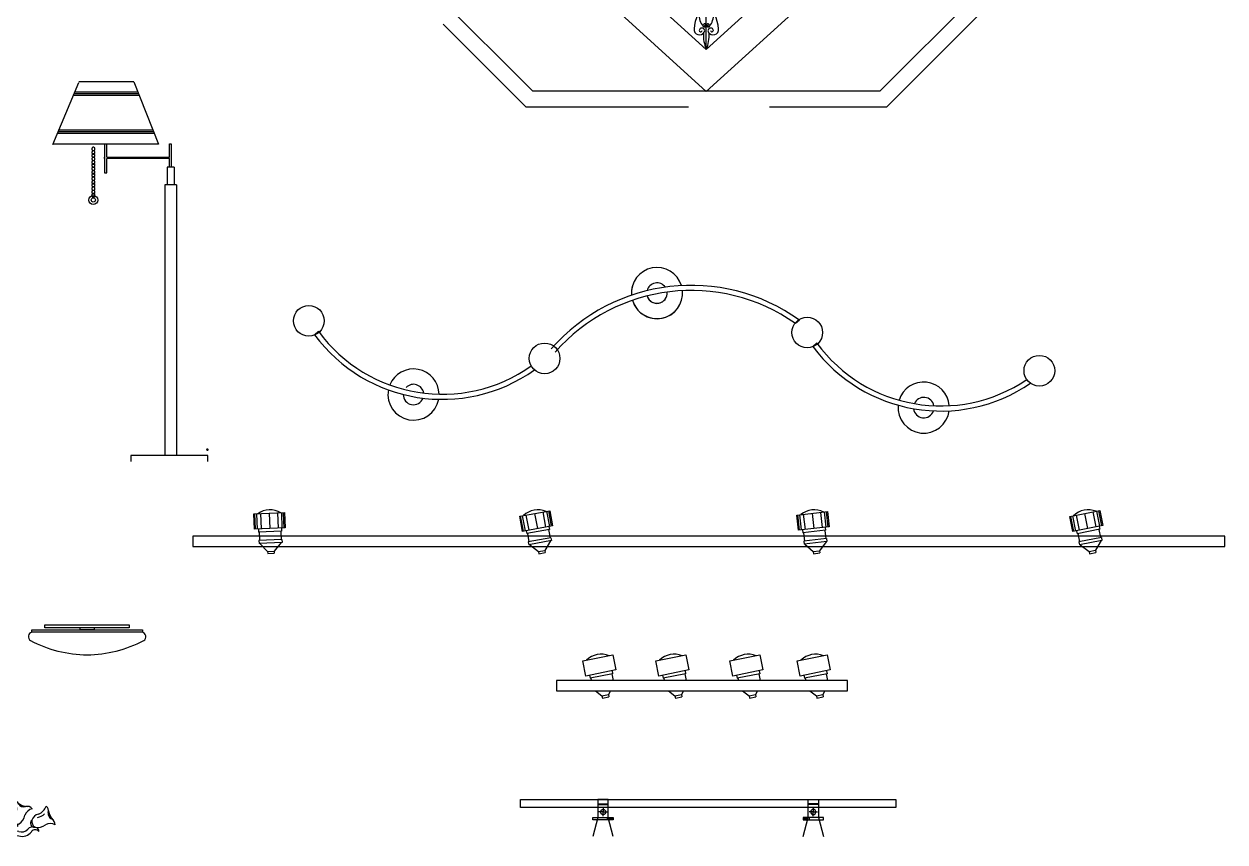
# Model space of a CAD drawing. Extents: x -42728 to 99010, y -18674 to 47645.
# Drawn here: x 94189 to 98883, y 3975 to 7172 of the extents above; entities that cross this region are included whole.
import ezdxf

# ---------------------------------------------------------------- set-up
doc = ezdxf.new("R2010")
doc.units = 0
doc.header["$LTSCALE"] = 100
doc.header["$MEASUREMENT"] = 0
doc.linetypes.add('HIDDEN', pattern=[9.525, 6.35, -3.175])
doc.layers.get('0').update_dxf_attribs({"linetype": 'CONTINUOUS'})
for name, color, linetype in [('1', 1, 'CONTINUOUS'), ('1-门窗', 3, 'CONTINUOUS'), ('2', 3, 'CONTINUOUS'), ('SEP', 50, 'CONTINUOUS'), ('WINDOW', 2, 'CONTINUOUS'), ('家具', 223, 'CONTINUOUS')]:
    doc.layers.add(name, color=color, linetype=linetype)

# ---------------------------------------------------------------- blocks, each defined once
blk = doc.blocks.new('A$C202952C8')
at = {"layer": '1'}
for p, q in [((0, 1057.6), (58.8, 1069.4)), ((23.5, 940), (0, 1057.6)), ((58.8, 1069.4), (82.4, 951.7)), ((61.8, 1054.7), (73.2, 1057)), ((73.2, 1057), (90.8, 968.7)), ((73.9, 1053.6), (100.3, 1058.9)), ((140.8, 1048.8), (155.1, 1040.5)), ((155.1, 1040.5), (163.5, 1042.2)), ((160.1, 1015.4), (155.1, 1040.5)), ((168.5, 1017.1), (163.5, 1042.2)), ((140.8, 989.4), (160.1, 1015.4)), ((160.1, 1015.4), (168.5, 1017.1)), ((82.4, 951.7), (23.5, 940)), ((79.4, 966.4), (90.8, 968.7)), ((90.3, 971.3), (100.3, 973.3)), ((0, 794.5), (58.8, 806.3)), ((58.8, 806.3), (82.4, 688.6)), ((23.5, 676.8), (0, 794.5)), ((61.8, 791.6), (73.2, 793.8)), ((73.2, 793.8), (90.8, 705.6)), ((73.9, 790.5), (100.3, 795.8)), ((140.8, 785.6), (155.1, 777.4)), ((140.8, 726.3), (160.1, 752.3)), ((155.1, 777.4), (163.5, 779.1)), ((160.1, 752.3), (155.1, 777.4)), ((160.1, 752.3), (168.5, 754)), ((168.5, 754), (163.5, 779.1)), ((79.4, 703.3), (90.8, 705.6)), ((90.3, 708.2), (100.3, 710.2)), ((82.4, 688.6), (23.5, 676.8)), ((0, 504.8), (58.8, 516.6)), ((58.8, 516.6), (82.4, 398.9)), ((23.5, 387.2), (0, 504.8)), ((61.8, 501.9), (73.2, 504.2)), ((73.2, 504.2), (90.8, 415.9)), ((73.9, 500.8), (100.3, 506.1)), ((140.8, 495.9), (155.1, 487.7)), ((155.1, 487.7), (163.5, 489.4)), ((160.1, 462.6), (155.1, 487.7)), ((168.5, 464.3), (163.5, 489.4)), ((140.8, 436.6), (160.1, 462.6)), ((160.1, 462.6), (168.5, 464.3)), ((82.4, 398.9), (23.5, 387.2)), ((79.4, 413.6), (90.8, 415.9)), ((90.3, 418.5), (100.3, 420.5)), ((0, 219.5), (58.8, 231.3)), ((23.5, 101.8), (0, 219.5)), ((58.8, 231.3), (82.4, 113.6)), ((61.8, 216.6), (73.2, 218.8)), ((73.2, 218.8), (90.8, 130.6)), ((73.9, 215.5), (100.3, 220.8)), ((140.8, 210.6), (155.1, 202.4)), ((155.1, 202.4), (163.5, 204.1)), ((160.1, 177.3), (155.1, 202.4)), ((168.5, 179), (163.5, 204.1)), ((140.8, 151.3), (160.1, 177.3)), ((160.1, 177.3), (168.5, 179)), ((82.4, 113.6), (23.5, 101.8)), ((79.4, 128.3), (90.8, 130.6)), ((90.3, 133.2), (100.3, 135.2))]:
    blk.add_line(p, q, dxfattribs=at)
for centre in [(78, 1012.4), (78, 749.2), (78, 459.6), (78, 174.2)]:
    blk.add_arc(centre, 81.2, 157.6085, 224.9965, dxfattribs=at)
at = {"layer": '2'}
for p, q in [((100.3, 1137.2), (100.3, 0)), ((140.8, 1137.2), (100.3, 1137.2)), ((140.8, 0), (140.8, 1137.2)), ((100.3, 0), (140.8, 0))]:
    blk.add_line(p, q, dxfattribs=at)
blk = doc.blocks.new('SD')
at = {"layer": 'SEP'}
for p, q in [((-60.6, 60), (59.4, 60)), ((-60.6, 0), (-60.6, 60)), ((-56.7, 0), (-56.7, 60)), ((-48.9, 0), (-48.9, 60)), ((-34.2, 0), (-34.2, 60)), ((0, 0), (0, 60)), ((33, 0), (33, 60)), ((47.8, 0), (47.8, 60)), ((55.5, 0), (55.5, 60)), ((59.4, 60), (59.4, 0)), ((59.4, 0), (-60.6, 0)), ((-45.6, 0), (-45.6, -11.6)), ((44.4, 0), (44.4, -11.6)), ((44.4, -11.6), (-45.6, -11.6)), ((-45.6, -44.3), (-45.6, -56)), ((44.4, -44.3), (-45.6, -44.3)), ((-42.9, -11.6), (-42.9, -44.3)), ((41, -11.6), (41, -44.3)), ((44.4, -44.3), (44.4, -56)), ((44.4, -56), (-45.6, -56)), ((-42.9, -56), (-13.4, -88.8)), ((-13.4, -88.8), (12.2, -88.8)), ((-13.4, -88.8), (-13.4, -97.3)), ((41, -56), (12.2, -88.8)), ((12.2, -88.8), (12.2, -97.3)), ((-13.4, -97.3), (12.2, -97.3))]:
    blk.add_line(p, q, dxfattribs=at)
blk.add_arc((-0.3, -7.6), 81.2, 56.306, 123.694, dxfattribs=at)
blk = doc.blocks.new('3106')
at = {"layer": 'SEP'}
for p, q in [((4034.3, 0), (0, 0)), ((0, 0), (0, -40.5)), ((4034.3, -40.5), (4034.3, 0)), ((0, -40.5), (4034.3, -40.5))]:
    blk.add_line(p, q, dxfattribs=at)
for p, rotation in [((302.6, 29.8), 2.38433884339996), ((1348.3, 29.8), 10.29804246839308), ((2428.3, 29.8), 6.33594029285926), ((3498.9, 29.8), 11.30249582517252)]:
    blk.add_blockref('SD', p, dxfattribs=dict(at, rotation=rotation))
blk = doc.blocks.new('LMXDD01')
at = {"color": 4}
blk.add_lwpolyline([(-164.9, 0), (164.9, 0), (164.9, -12.5), (-164.9, -12.5)], close=True, dxfattribs=at)
at = {"color": 2}
blk.add_lwpolyline([(-216, -28.7, 0.611822), (-221.7, -62, 0.113397), (0, -118.1, 0.113397), (221.7, -62, 0.611822), (216, -28.7)], format="xyb", dxfattribs=at)
blk.add_lwpolyline([(-216, -20), (216, -20), (216, -28.7), (-216, -28.7)], close=True, dxfattribs=at)
blk.add_lwpolyline([(-216, -20), (215.9, -20)], dxfattribs=at)
at = {"color": 9}
blk.add_lwpolyline([(27.2, -12.5), (27.2, -20), (-27.2, -20), (-27.2, -12.5)], dxfattribs=at)
blk = doc.blocks.new('LDD01')
at = {"const_width": 5}
blk.add_lwpolyline([(296.9, 46.6, 1), (301.9, 46.6, 1)], format="xyb", close=True, dxfattribs=at)
at = {"layer": '2'}
for p, q in [((-204.6, 1481.1), (-306, 1238.1)), ((12.5, 1484.4), (-202.9, 1484.4)), ((12.5, 1484.4), (108.2, 1241.4)), ((33.8, 1430.4), (-225.5, 1430.4)), ((31.1, 1437.1), (-222.6, 1437.1)), ((28.4, 1443.9), (-219.8, 1443.9)), ((92.2, 1281.9), (-287.4, 1281.9)), ((89.6, 1288.6), (-284.6, 1288.6)), ((86.9, 1295.4), (-281.8, 1295.4)), ((108.2, 1241.4), (-304.3, 1241.4)), ((142.4, 1151.5), (142.4, 1081.6)), ((169.3, 1151.4), (142.4, 1151.4)), ((169.4, 1151.5), (169.4, 1081.6)), ((178.4, 1081.6), (133.4, 1081.6)), ((133.4, 1081.6), (133.4, 23.8)), ((178.4, 1081.6), (178.4, 23.8)), ((301.3, 23.8), (0, 23.8)), ((0, 23.8), (0, 0)), ((301.3, 0), (301.3, 23.8))]:
    blk.add_line(p, q, dxfattribs=at)
for points in [[(-146.2, 1230.1, -0.152216), (-144.5, 1229.6, -0.106943), (-142.8, 1227.8, -0.074343), (-141.8, 1225.3, -0.060974), (-141.4, 1222.1, -0.060974), (-141.8, 1218.9, -0.074343), (-142.8, 1216.4, -0.106943), (-144.5, 1214.6, -0.152216), (-146.2, 1214.1, -0.152216), (-147.9, 1214.6, -0.106943), (-149.6, 1216.4, -0.074343), (-150.6, 1218.9, -0.060974), (-151, 1222.1, -0.060974), (-150.6, 1225.3, -0.074343), (-149.6, 1227.8, -0.106943), (-147.9, 1229.6, -0.152216)], [(-146.2, 1216.2, -0.152216), (-144.5, 1215.7, -0.106943), (-142.8, 1213.9, -0.074343), (-141.8, 1211.4, -0.060974), (-141.4, 1208.2, -0.060974), (-141.8, 1205, -0.074343), (-142.8, 1202.5, -0.106943), (-144.5, 1200.7, -0.152216), (-146.2, 1200.2, -0.152216), (-147.9, 1200.7, -0.106943), (-149.6, 1202.5, -0.074343), (-150.6, 1205, -0.060974), (-151, 1208.2, -0.060974), (-150.6, 1211.4, -0.074343), (-149.6, 1213.9, -0.106943), (-147.9, 1215.7, -0.152216)], [(-146.2, 1204.5, -0.152216), (-144.5, 1203.9, -0.106943), (-142.8, 1202.1, -0.074343), (-141.8, 1199.6, -0.060974), (-141.4, 1196.4, -0.060974), (-141.8, 1193.2, -0.074343), (-142.8, 1190.8, -0.106943), (-144.5, 1188.9, -0.152216), (-146.2, 1188.4, -0.152216), (-147.9, 1188.9, -0.106943), (-149.6, 1190.8, -0.074343), (-150.6, 1193.2, -0.060974), (-151, 1196.4, -0.060974), (-150.6, 1199.6, -0.074343), (-149.6, 1202.1, -0.106943), (-147.9, 1203.9, -0.152216)], [(-146.2, 1191.4, -0.152216), (-144.5, 1190.9, -0.106943), (-142.8, 1189.1, -0.074343), (-141.8, 1186.6, -0.060974), (-141.4, 1183.4, -0.060974), (-141.8, 1180.2, -0.074343), (-142.8, 1177.7, -0.106943), (-144.5, 1175.9, -0.152216), (-146.2, 1175.4, -0.152216), (-147.9, 1175.9, -0.106943), (-149.6, 1177.7, -0.074343), (-150.6, 1180.2, -0.060974), (-151, 1183.4, -0.060974), (-150.6, 1186.6, -0.074343), (-149.6, 1189.1, -0.106943), (-147.9, 1190.9, -0.152216)], [(-146.2, 1177.5, -0.152216), (-144.5, 1177, -0.106943), (-142.8, 1175.2, -0.074343), (-141.8, 1172.7, -0.060974), (-141.4, 1169.5, -0.060974), (-141.8, 1166.3, -0.074343), (-142.8, 1163.8, -0.106943), (-144.5, 1162, -0.152216), (-146.2, 1161.5, -0.152216), (-147.9, 1162, -0.106943), (-149.6, 1163.8, -0.074343), (-150.6, 1166.3, -0.060974), (-151, 1169.5, -0.060974), (-150.6, 1172.7, -0.074343), (-149.6, 1175.2, -0.106943), (-147.9, 1177, -0.152216)], [(-146.2, 1165.8, -0.152216), (-144.5, 1165.2, -0.106943), (-142.8, 1163.4, -0.074343), (-141.8, 1160.9, -0.060974), (-141.4, 1157.7, -0.060974), (-141.8, 1154.5, -0.074343), (-142.8, 1152.1, -0.106943), (-144.5, 1150.2, -0.152216), (-146.2, 1149.7, -0.152216), (-147.9, 1150.2, -0.106943), (-149.6, 1152.1, -0.074343), (-150.6, 1154.5, -0.060974), (-151, 1157.7, -0.060974), (-150.6, 1160.9, -0.074343), (-149.6, 1163.4, -0.106943), (-147.9, 1165.2, -0.152216)], [(-146.2, 1152.7, -0.152216), (-144.5, 1152.2, -0.106943), (-142.8, 1150.4, -0.074343), (-141.8, 1147.9, -0.060974), (-141.4, 1144.7, -0.060974), (-141.8, 1141.5, -0.074343), (-142.8, 1139, -0.106943), (-144.5, 1137.2, -0.152216), (-146.2, 1136.7, -0.152216), (-147.9, 1137.2, -0.106943), (-149.6, 1139, -0.074343), (-150.6, 1141.5, -0.060974), (-151, 1144.7, -0.060974), (-150.6, 1147.9, -0.074343), (-149.6, 1150.4, -0.106943), (-147.9, 1152.2, -0.152216)], [(-146.2, 1138.8, -0.152216), (-144.5, 1138.3, -0.106943), (-142.8, 1136.5, -0.074343), (-141.8, 1134, -0.060974), (-141.4, 1130.8, -0.060974), (-141.8, 1127.6, -0.074343), (-142.8, 1125.1, -0.106943), (-144.5, 1123.3, -0.152216), (-146.2, 1122.8, -0.152216), (-147.9, 1123.3, -0.106943), (-149.6, 1125.1, -0.074343), (-150.6, 1127.6, -0.060974), (-151, 1130.8, -0.060974), (-150.6, 1134, -0.074343), (-149.6, 1136.5, -0.106943), (-147.9, 1138.3, -0.152216)], [(-146.2, 1127.1, -0.152216), (-144.5, 1126.5, -0.106943), (-142.8, 1124.7, -0.074343), (-141.8, 1122.2, -0.060974), (-141.4, 1119, -0.060974), (-141.8, 1115.8, -0.074343), (-142.8, 1113.4, -0.106943), (-144.5, 1111.5, -0.152216), (-146.2, 1111, -0.152216), (-147.9, 1111.5, -0.106943), (-149.6, 1113.4, -0.074343), (-150.6, 1115.8, -0.060974), (-151, 1119, -0.060974), (-150.6, 1122.2, -0.074343), (-149.6, 1124.7, -0.106943), (-147.9, 1126.5, -0.152216)], [(-146.2, 1114, -0.152216), (-144.5, 1113.5, -0.106943), (-142.8, 1111.7, -0.074343), (-141.8, 1109.2, -0.060974), (-141.4, 1106, -0.060974), (-141.8, 1102.8, -0.074343), (-142.8, 1100.3, -0.106943), (-144.5, 1098.5, -0.152216), (-146.2, 1098, -0.152216), (-147.9, 1098.5, -0.106943), (-149.6, 1100.3, -0.074343), (-150.6, 1102.8, -0.060974), (-151, 1106, -0.060974), (-150.6, 1109.2, -0.074343), (-149.6, 1111.7, -0.106943), (-147.9, 1113.5, -0.152216)], [(-146.2, 1100.1, -0.152216), (-144.5, 1099.6, -0.106943), (-142.8, 1097.8, -0.074343), (-141.8, 1095.3, -0.060974), (-141.4, 1092.1, -0.060974), (-141.8, 1088.9, -0.074343), (-142.8, 1086.4, -0.106943), (-144.5, 1084.6, -0.152216), (-146.2, 1084.1, -0.152216), (-147.9, 1084.6, -0.106943), (-149.6, 1086.4, -0.074343), (-150.6, 1088.9, -0.060974), (-151, 1092.1, -0.060974), (-150.6, 1095.3, -0.074343), (-149.6, 1097.8, -0.106943), (-147.9, 1099.6, -0.152216)], [(-146.2, 1088.4, -0.152216), (-144.5, 1087.8, -0.106943), (-142.8, 1086, -0.074343), (-141.8, 1083.5, -0.060974), (-141.4, 1080.3, -0.060974), (-141.8, 1077.1, -0.074343), (-142.8, 1074.7, -0.106943), (-144.5, 1072.8, -0.152216), (-146.2, 1072.3, -0.152216), (-147.9, 1072.8, -0.106943), (-149.6, 1074.7, -0.074343), (-150.6, 1077.1, -0.060974), (-151, 1080.3, -0.060974), (-150.6, 1083.5, -0.074343), (-149.6, 1086, -0.106943), (-147.9, 1087.8, -0.152216)], [(-146.2, 1075.3, -0.152216), (-144.5, 1074.8, -0.106943), (-142.8, 1073, -0.074343), (-141.8, 1070.5, -0.060974), (-141.4, 1067.3, -0.060974), (-141.8, 1064.1, -0.074343), (-142.8, 1061.6, -0.106943), (-144.5, 1059.8, -0.152216), (-146.2, 1059.3, -0.152216), (-147.9, 1059.8, -0.106943), (-149.6, 1061.6, -0.074343), (-150.6, 1064.1, -0.060974), (-151, 1067.3, -0.060974), (-150.6, 1070.5, -0.074343), (-149.6, 1073, -0.106943), (-147.9, 1074.8, -0.152216)], [(-146.2, 1061.4, -0.152216), (-144.5, 1060.9, -0.106943), (-142.8, 1059.1, -0.074343), (-141.8, 1056.6, -0.060974), (-141.4, 1053.4, -0.060974), (-141.8, 1050.2, -0.074343), (-142.8, 1047.7, -0.106943), (-144.5, 1045.9, -0.152216), (-146.2, 1045.4, -0.152216), (-147.9, 1045.9, -0.106943), (-149.6, 1047.7, -0.074343), (-150.6, 1050.2, -0.060974), (-151, 1053.4, -0.060974), (-150.6, 1056.6, -0.074343), (-149.6, 1059.1, -0.106943), (-147.9, 1060.9, -0.152216)], [(-146.2, 1049.7, -0.152216), (-144.5, 1049.1, -0.106943), (-142.8, 1047.3, -0.074343), (-141.8, 1044.8, -0.060974), (-141.4, 1041.6, -0.060974), (-141.8, 1038.4, -0.074343), (-142.8, 1036, -0.106943), (-144.5, 1034.1, -0.152216), (-146.2, 1033.6, -0.152216), (-147.9, 1034.1, -0.106943), (-149.6, 1036, -0.074343), (-150.6, 1038.4, -0.060974), (-151, 1041.6, -0.060974), (-150.6, 1044.8, -0.074343), (-149.6, 1047.3, -0.106943), (-147.9, 1049.1, -0.152216)]]:
    blk.add_lwpolyline(points, format="xyb", close=True, dxfattribs=at)
for points in [[(-94, 1190.3), (-94, 1240.4), (-102, 1240.4), (-102, 1128.2), (-94, 1128.2)], [(151.5, 1190.3), (151.5, 1242.5), (157.4, 1242.5), (157.4, 1151.4)], [(-102, 1184.3), (-102, 1190.3)], [(-94, 1190.3), (151.5, 1190.3)], [(151.5, 1184.3), (-94, 1184.3)], [(-94, 1128.2), (-94, 1184.3)], [(151.5, 1151.1), (151.5, 1184.3)]]:
    blk.add_lwpolyline(points, dxfattribs=at)
for centre, radius in [((-146.6, 1022.5), 17.4), ((-146.3, 1022.6), 8.44)]:
    blk.add_circle(centre, radius, dxfattribs=at)
blk = doc.blocks.new('SD01')
at = {"color": 9}
for p, q in [((-20, 63.1), (20, 63.1)), ((-20, 60.6), (20, 60.6))]:
    blk.add_line(p, q, dxfattribs=at)
at = {"color": 2}
for points in [[(39.8, -64.8), (20, 10), (20, 80), (-20, 80), (-20, 10), (-39.8, -64.8)], [(15.8, 10), (15.8, 0)], [(25.5, 10), (25.5, 0)], [(31, 10), (31, 0)], [(35, 10), (35, 0)], [(37.9, 10), (37.9, 0)]]:
    blk.add_lwpolyline(points, dxfattribs=at)
at = {"color": 1}
for points in [[(0, 47.9), (0, 31.3), (-16.6, 31.3)], [(0, 14.7), (0, 31.3), (16.6, 31.3)]]:
    blk.add_lwpolyline(points, dxfattribs=at)
at = {"color": 2}
blk.add_lwpolyline([(-20, 10), (20, 10), (40, 10), (40, 0), (-40, 0), (-40, 10)], close=True, dxfattribs=at)
at = {"color": 1}
blk.add_circle((0, 31.3), 10, dxfattribs=at)
blk = doc.blocks.new('A$C19B7586C')
at = {"layer": '2', "color": 4, "linetype": 'ByBlock'}
blk.add_lwpolyline([(0, 144.5), (1466.2, 144.5), (1466.2, 113.7), (0, 113.7)], close=True, dxfattribs=at)
at = {"layer": '2', "linetype": 'ByBlock'}
blk.add_blockref('SD01', (322.3, 64.8), dxfattribs=at)
at = {"layer": '2', "linetype": 'ByBlock', "xscale": -1}
blk.add_blockref('SD01', (1143.9, 64.8), dxfattribs=at)
blk = doc.blocks.new('A$C74532134')
at = {"layer": '1'}
blk.add_blockref('A$C19B7586C', (0, 0), dxfattribs=at)
blk = doc.blocks.new('A$C64D91DCD')
at = {"layer": '1-门窗'}
for p, q in [((1977, 441.8), (1961.5, 428.3)), ((82.4, 384.4), (97.5, 397.6)), ((2030, 338.8), (2045.2, 352))]:
    blk.add_line(p, q, dxfattribs=at)
for centre in [(60, 438.6), (2007.7, 392.9), (981.4, 291.8), (2914.9, 243.6)]:
    blk.add_circle(centre, 60, dxfattribs=at)
for centre, radius, start, end in [((1420.6, 547), 100, 16.9606, 184.798), ((1554.5, -149.5), 726.7, 54.4547, 138.8451), ((1420.6, 547), 100, 163.1215, 184.798), ((1420.6, 547), 40, 35.2651, 166.4936), ((1554.5, -149.5), 706.7, 54.843, 138.8451), ((1420.6, 547), 100, 196.3971, 5.3615), ((1420.6, 547), 100, 196.3971, 332.102), ((1420.6, 547), 40, 165.2772, 166.4936), ((1420.6, 547), 40, 196.1786, 5.58), ((1420.6, 547), 40, 196.1786, 329.9463), ((581.8, 751.6), 619.9, 216.3192, 305.489), ((581.8, 751.6), 599.9, 216.163, 305.3745), ((2529.5, 705.9), 619.9, 216.3192, 304.4471), ((2529.5, 705.9), 599.9, 216.163, 304.099), ((469.1, 150.4), 100, 0.8586, 157.9094), ((469.1, 150.4), 40, 8.3907, 135.9339), ((2463.1, 99.4), 100, 4.3537, 163.1534), ((469.1, 150.4), 100, 169.4108, 349.3573), ((469.1, 150.4), 40, 179.336, 339.432), ((469.1, 150.4), 100, 343.6444, 349.3573), ((2463.1, 99.4), 100, 174.6675, 352.8395), ((2463.1, 99.4), 100, 174.6675, 184.798), ((2463.1, 99.4), 40, 185.9914, 341.5156), ((2463.1, 99.4), 40, 165.2772, 166.4936), ((2463.1, 99.4), 40, 10.4794, 157.0276), ((2463.1, 99.4), 100, 4.3537, 5.3615)]:
    blk.add_arc(centre, radius, start, end, dxfattribs=at)
blk = doc.blocks.new('A$C3843622A')
at = {"layer": '家具', "color": 3}
for p, q in [((185.2, 253.1), (241.5, 253.1)), ((185.2, 243.1), (193.3, 243.1)), ((193.3, 243.1), (233.3, 243.1)), ((233.3, 243.1), (241.5, 243.1)), ((211.1, 213.9), (207.9, 212.9)), ((207.9, 212.9), (207.9, 198.8)), ((207.9, 198.8), (211.1, 197.8)), ((211.1, 194.1), (207.9, 193.2)), ((207.9, 193.2), (207.9, 179.1)), ((211.5, 213.9), (211.1, 213.9)), ((211.5, 210.7), (211.1, 210.5)), ((211.1, 210.5), (211.1, 201.2)), ((211.1, 201.2), (211.5, 201)), ((211.1, 197.8), (211.5, 197.8)), ((211.5, 194.1), (211.1, 194.1)), ((211.5, 191), (211.1, 190.8)), ((211.1, 190.8), (211.1, 181.4)), ((211.5, 208.8), (211.5, 222.7)), ((211.5, 210.7), (211.5, 210.7)), ((211.5, 202.9), (211.5, 189)), ((211.5, 201), (211.5, 201)), ((211.5, 191), (211.5, 191)), ((215.1, 208.6), (215.1, 222.8)), ((215.8, 213.9), (215.1, 213.9)), ((215.3, 210.7), (215.1, 210.7)), ((215.1, 203.1), (215.1, 188.9)), ((215.1, 201), (215.3, 201)), ((215.1, 197.8), (215.8, 197.8)), ((215.8, 194.1), (215.1, 194.1)), ((215.3, 191), (215.1, 191)), ((215.8, 210.5), (215.3, 210.7)), ((215.3, 201), (215.8, 201.2)), ((215.8, 190.8), (215.3, 191)), ((219, 212.9), (215.8, 213.9)), ((215.8, 201.2), (215.8, 210.5)), ((215.8, 197.8), (219, 198.8)), ((219, 193.2), (215.8, 194.1)), ((215.8, 181.4), (215.8, 190.8)), ((219, 198.8), (219, 212.9)), ((219, 179.1), (219, 193.2)), ((207.9, 179.1), (211.1, 178.1)), ((207.9, 173.5), (211.1, 174.4)), ((207.9, 159.4), (207.9, 173.5)), ((211.1, 158.4), (207.9, 159.4)), ((211.1, 154.7), (207.9, 153.8)), ((207.9, 153.8), (207.9, 139.6)), ((211.1, 181.4), (211.5, 181.3)), ((211.1, 178.1), (211.5, 178.1)), ((211.1, 174.4), (211.5, 174.4)), ((211.1, 171.1), (211.5, 171.2)), ((211.1, 161.7), (211.1, 171.1)), ((211.5, 161.6), (211.1, 161.7)), ((211.5, 158.4), (211.1, 158.4)), ((211.5, 154.7), (211.1, 154.7)), ((211.5, 151.5), (211.1, 151.4)), ((211.1, 151.4), (211.1, 142)), ((211.1, 142), (211.5, 141.9)), ((211.5, 169.3), (211.5, 183.2)), ((211.5, 181.3), (211.5, 181.3)), ((211.5, 171.2), (211.5, 171.2)), ((211.5, 163.5), (211.5, 149.6)), ((211.5, 161.6), (211.5, 161.6)), ((211.5, 151.5), (211.5, 151.5)), ((211.5, 143.8), (211.5, 129.9)), ((211.5, 141.9), (211.5, 141.9)), ((215.1, 169.2), (215.1, 183.3)), ((215.1, 181.3), (215.3, 181.3)), ((215.1, 178.1), (215.8, 178.1)), ((215.1, 174.4), (215.8, 174.4)), ((215.1, 171.2), (215.3, 171.2)), ((215.1, 163.6), (215.1, 149.5)), ((215.3, 161.6), (215.1, 161.6)), ((215.8, 158.4), (215.1, 158.4)), ((215.8, 154.7), (215.1, 154.7)), ((215.3, 151.5), (215.1, 151.5)), ((215.1, 143.9), (215.1, 129.8)), ((215.1, 141.9), (215.3, 141.9)), ((215.3, 181.3), (215.8, 181.4)), ((215.3, 171.2), (215.8, 171.1)), ((215.8, 161.7), (215.3, 161.6)), ((215.8, 151.4), (215.3, 151.5)), ((215.3, 141.9), (215.8, 142)), ((215.8, 178.1), (219, 179.1)), ((215.8, 174.4), (219, 173.5)), ((215.8, 171.1), (215.8, 161.7)), ((219, 159.4), (215.8, 158.4)), ((219, 153.8), (215.8, 154.7)), ((215.8, 142), (215.8, 151.4)), ((219, 173.5), (219, 159.4)), ((219, 139.6), (219, 153.8)), ((207.9, 139.6), (211.1, 138.7)), ((207.9, 134.1), (211.1, 135)), ((207.9, 119.9), (207.9, 134.1)), ((211.1, 119), (207.9, 119.9)), ((211.1, 115.3), (207.9, 114.4)), ((207.9, 114.4), (207.9, 103.9)), ((211.1, 138.7), (211.5, 138.7)), ((211.1, 135), (211.5, 135)), ((211.1, 131.7), (211.5, 131.8)), ((211.1, 122.3), (211.1, 131.7)), ((211.5, 122.2), (211.1, 122.3)), ((211.5, 119), (211.1, 119)), ((211.5, 115.3), (211.1, 115.3)), ((211.5, 112.1), (211.1, 112)), ((211.1, 112), (211.1, 103.7)), ((211.5, 131.8), (211.5, 131.8)), ((211.5, 110.2), (211.5, 124.1)), ((211.5, 122.2), (211.5, 122.2)), ((211.5, 112.1), (211.5, 112.1)), ((215.1, 138.7), (215.8, 138.7)), ((215.1, 135), (215.8, 135)), ((215.1, 131.8), (215.3, 131.8)), ((215.1, 110.1), (215.1, 124.2)), ((215.3, 122.2), (215.1, 122.2)), ((215.8, 119), (215.1, 119)), ((215.8, 115.3), (215.1, 115.3)), ((215.3, 112.1), (215.1, 112.1)), ((215.3, 131.8), (215.8, 131.7)), ((215.8, 122.3), (215.3, 122.2)), ((215.8, 112), (215.3, 112.1)), ((215.8, 138.7), (219, 139.6)), ((215.8, 135), (219, 134.1)), ((215.8, 131.7), (215.8, 122.3)), ((219, 119.9), (215.8, 119)), ((219, 114.4), (215.8, 115.3)), ((215.8, 103.6), (215.8, 112)), ((219, 134.1), (219, 119.9)), ((219, 103.8), (219, 114.4))]:
    blk.add_line(p, q, dxfattribs=at)
for centre, radius, start, end in [((185.2, 248.1), 5, 90, 270), ((215.7, 245.5), 22.5, 186.1035, 263.8965), ((210.9, 245.5), 22.5, 276.1035, 353.8965), ((241.5, 248.1), 5, 270, 90), ((213.5, 218.9), 4.25, 66.7369, 117.0481), ((213.4, 211.8), 3.55, 237.5033, 298.7117), ((213.4, 199.9), 3.55, 61.2883, 122.4967), ((213.4, 192), 3.55, 237.5033, 298.7117), ((105.1, 202.1), 63.2, 272.8641, 309.7674), ((123.2, 158.7), 21.8, 250.2103, 330.7662), ((161.7, 140.1), 21, 80.5917, 157.6454), ((210.7, 140.4), 49.9, 155.9763, 206.7115), ((213.4, 180.2), 3.55, 61.2883, 122.4967), ((213.4, 172.3), 3.55, 237.5033, 298.7117), ((213.4, 160.5), 3.55, 61.2883, 122.4967), ((213.4, 152.6), 3.55, 237.5033, 298.7117), ((213.4, 140.8), 3.55, 61.2883, 122.4967), ((220.9, 140.4), 49.9, 333.2885, 24.0237), ((269.9, 140.1), 21, 22.3546, 99.4083), ((326.5, 202.1), 63.2, 230.2326, 267.1359), ((308.4, 158.7), 21.8, 209.2338, 289.7897), ((-36.9, 130.5), 63.2, 317.1355, 352.0133), ((5.6, 110.5), 21.8, 292.4153, 12.9712), ((46.6, 122.6), 21, 122.7967, 182.3433), ((46.6, 122.6), 21, 182.3433, 199.8504), ((82.7, 155.8), 49.9, 198.1813, 248.9165), ((64.5, 80.9), 27.1, 9.1701, 9.1701), ((72.5, 138.1), 41.9, 221.7086, 265.1909), ((55.6, 72.5), 37.8, 19.5355, 76.0066), ((108.8, 114.4), 24.8, 73.6481, 140.866), ((80.2, 90.8), 40.4, 20.1243, 76.4555), ((166.2, 112.4), 48.7, 189.1716, 238.7882), ((191.3, 134.2), 41.9, 179.5036, 222.9859), ((134.7, 97), 37.8, 337.3305, 33.8016), ((184.7, 84.1), 24.8, 64.115, 118.93), ((165.9, 83.6), 23.2, 358.0062, 72.9276), ((186.7, 100.6), 9.15, 26.363, 50.2579), ((214, 166.8), 63.2, 250.9281, 287.8723), ((216.9, 115.6), 24.6, 206.363, 325.8478), ((213.4, 132.9), 3.55, 237.5033, 298.7117), ((213.4, 121.1), 3.55, 61.2883, 122.4967), ((213.4, 113.2), 3.55, 237.5033, 298.7117), ((243.3, 88.2), 21, 52.2034, 118.2023), ((253.8, 90.5), 19.9, 114.29, 145.8478), ((265.7, 83.6), 23.2, 114.2295, 181.9938), ((296.9, 97), 37.8, 146.1984, 202.6695), ((240.3, 134.2), 41.9, 317.0141, 0.4964), ((265.4, 112.4), 48.7, 301.2118, 350.8284), ((351.5, 90.8), 40.4, 103.5445, 159.8757), ((322.8, 114.4), 24.8, 39.134, 106.3519), ((376, 72.5), 37.8, 103.9934, 160.4645), ((359.1, 138.1), 41.9, 274.8091, 318.2914), ((348.9, 155.8), 49.9, 291.0835, 341.8187), ((385, 122.6), 21, 340.1496, 57.2033), ((426, 110.5), 21.8, 167.0288, 247.5847), ((468.6, 130.5), 63.2, 188.0276, 224.9309), ((24.7, 68.1), 24.8, 128.256, 183.071), ((19.4, 31.3), 40.4, 62.3294, 118.6605), ((24.7, 68.1), 24.8, 115.8531, 128.256), ((68.5, 105.1), 48.7, 231.3766, 278.0481), ((72.5, 43.7), 9.4, 144.0896, 197.5732), ((77.8, 30), 17.9, 35.3612, 142.4985), ((82.1, 36.8), 21.2, 108.4932, 144.0896), ((85.8, 29.3), 29.5, 87.9448, 110.7515), ((64.5, 80.9), 27.1, 302.3465, 9.1701), ((81.4, 73.2), 15.5, 290.7764, 50.4035), ((85.8, 29.3), 29.5, 43.8148, 87.9448), ((131.7, 72.8), 33.7, 223.0917, 287.8571), ((146.9, 97.2), 27.1, 257.2404, 326.965), ((154.3, 80.2), 15.5, 218.7582, 8.1985), ((162.7, 56.1), 19.9, 146.6013, 165.1551), ((153.5, 36.9), 26.3, 36.6789, 112.4124), ((162.7, 56.1), 19.9, 38.6388, 71.892), ((204.8, 82.6), 42.5, 224.7833, 267.373), ((214, 97.1), 45.8, 218.6388, 238.1935), ((223.4, 73.7), 35.5, 165.1235, 223.4555), ((215.8, 81), 36.5, 240.1062, 299.8938), ((216.2, 56.9), 19.4, 205.4576, 336.8589), ((244.4, 77), 18.1, 143.9238, 210.7014), ((215.3, 89.8), 51.4, 284.0462, 322.7694), ((208.3, 73.7), 35.5, 316.5445, 14.8765), ((217.2, 97.1), 45.8, 301.2547, 320.8094), ((268.1, 55.6), 19.9, 107.5563, 140.8094), ((273, 40.4), 24.8, 54.3099, 132.3603), ((277.4, 80.2), 15.5, 171.8015, 321.2418), ((284.7, 97.2), 27.1, 213.035, 282.7596), ((268.1, 55.6), 19.9, 14.2931, 32.8469), ((299.9, 72.8), 33.7, 252.1429, 316.9083), ((345.1, 30.4), 28.2, 72.1198, 136.9083), ((350.3, 73.2), 15.5, 129.5965, 279.0368), ((353.8, 30), 17.9, 37.5015, 144.6388), ((367.1, 80.9), 27.1, 170.8299, 240.5545), ((349.6, 36.8), 21.2, 35.9104, 83.8099), ((363.1, 105.1), 48.7, 259.0068, 308.6234), ((359.1, 43.7), 9.4, 342.4268, 35.9104), ((412.3, 31.3), 40.4, 61.3395, 117.6706), ((406.9, 68.1), 24.8, 356.929, 64.1469), ((127.9, 65.5), 43.5, 215.3612, 288.1688), ((11, 860.7), 846.6, 278.8673, 283.4063), ((170.2, -44.2), 89.4, 65.4629, 108.3284), ((210.1, 101.1), 101.1, 229.1942, 312.1594), ((218, 37.8), 26.7, 258.3309, 313.2112), ((261.5, -44.2), 89.4, 71.6716, 114.5371), ((420.7, 860.7), 846.6, 256.5937, 261.1327), ((303.7, 65.5), 43.5, 251.8312, 324.6388)]:
    blk.add_arc(centre, radius, start, end, dxfattribs=at)
blk = doc.blocks.new('A$C3CF37AB0')
at = {"layer": '家具', "color": 3, "linetype": 'HIDDEN'}
for p, q in [((0, 997.1), (997.1, 0)), ((2407.3, 0), (3404.4, 997.1)), ((997.1, 0), (2407.3, 0))]:
    blk.add_line(p, q, dxfattribs=at)
at = {"layer": '家具', "color": 3}
for p, q in [((62, 1022.8), (1022.8, 62)), ((2381.6, 62), (3342.4, 1022.8)), ((1702.2, 224), (1702.2, 953.6)), ((1702.2, 224), (1257.7, 629)), ((2146.7, 629), (1702.2, 224)), ((1702.2, 59.6), (1208.2, 509.7)), ((2196.1, 509.7), (1702.2, 59.6)), ((1022.8, 62), (2381.6, 62))]:
    blk.add_line(p, q, dxfattribs=at)
for centre, radius, start, end in [((1848.4, 285.2), 195.3, 140.1275, 174.116), ((1737.7, 356.8), 63.3, 126.8949, 221.1589), ((1666.7, 356.8), 63.3, 318.8411, 53.1051), ((1556, 285.2), 195.3, 5.884, 39.8725), ((1675.7, 303), 21.7, 174.116, 329.0524), ((1680.5, 299.2), 5.93, 157.922, 351.7762), ((1685, 297.4), 10.8, 329.0524, 157.922), ((1695.6, 318.5), 6.49, 211.4055, 74.6438), ((1830, 278.2), 138.9, 175.8827, 202.9626), ((1696.1, 320.3), 4.7, 74.6438, 226.0991), ((1695.2, 319.3), 3.39, 226.0991, 8.4054), ((1574.3, 278.2), 138.9, 337.0374, 4.1173), ((1708.8, 318.5), 6.49, 105.3562, 328.5945), ((1709.2, 319.3), 3.39, 171.5946, 313.9009), ((1708.3, 320.3), 4.7, 313.9009, 105.3562), ((1719.4, 297.4), 10.8, 22.078, 210.9476), ((1728.7, 303), 21.7, 210.9476, 5.884), ((1723.9, 299.2), 5.93, 188.2238, 22.078)]:
    blk.add_arc(centre, radius, start, end, dxfattribs=at)

msp = doc.modelspace()

# ---------------------------------------------------------------- block references
for name, p in [('A$C3CF37AB0', (95153.58466, 6848.63275)), ('LDD01', (94606.58344, 5461.97602)), ('A$C64D91DCD', (95242.48186, 5573.54426)), ('3106', (94848.4876, 5170.19404)), ('LMXDD01', (94435.80077, 4824.0054)), ('A$C3843622A', (93879.23472, 3974.91776))]:
    msp.add_blockref(name, p)
at = {"rotation": 270}
msp.add_blockref('A$C202952C8', (96270.82107, 4706.05881), dxfattribs=at)
at = {"layer": 'WINDOW', "color": 3}
msp.add_blockref('A$C74532134', (96130.00671, 3996.10183), dxfattribs=at)

doc.saveas('drawing.dxf')
